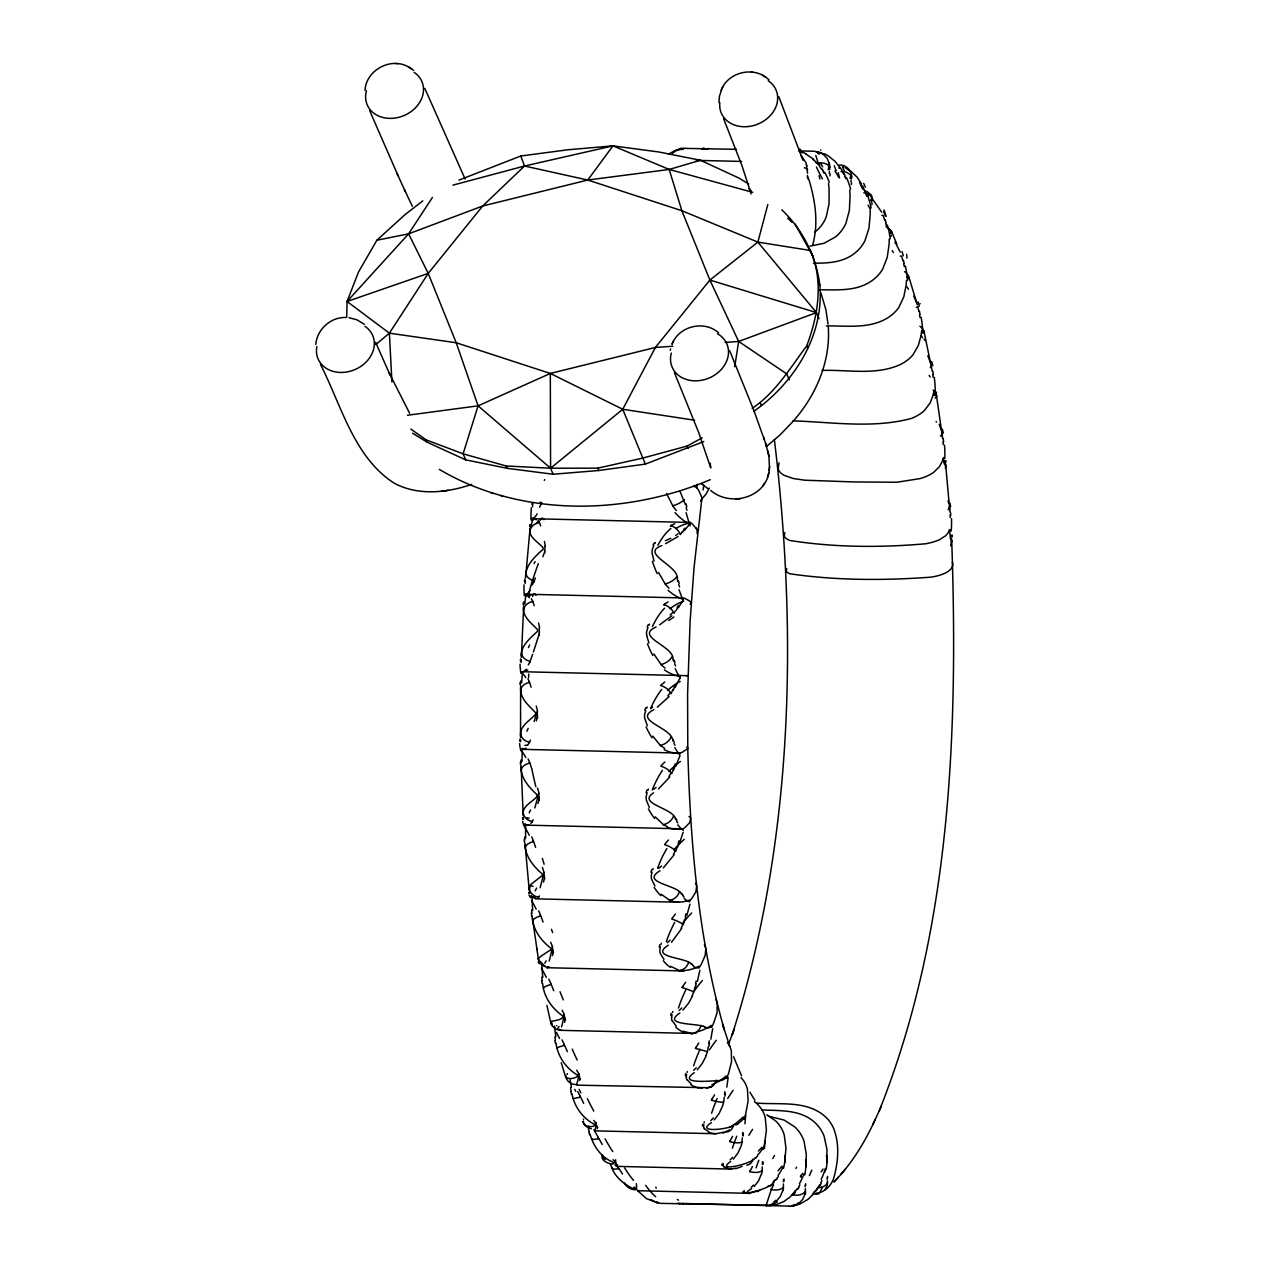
<?xml version="1.0" encoding="UTF-8"?>
<svg xmlns="http://www.w3.org/2000/svg" width="1270" height="1270" viewBox="0 0 1270 1270"><rect width="100%" height="100%" fill="white"/><g stroke="black" fill="none" stroke-linecap="round" stroke-linejoin="round"><path stroke-width="1.5" d="M520.525 737.362L520.636 685.911M710.263 463.201L710.74 467.916L698.675 432.514L674.433 372.65M769.461 467.836L768.937 456.232L765.588 443.087M783.384 1181.735L783.384 1179.639M602.472 1155.049C598.821 1162.034 617.045 1166.67 612.934 1162.193M521.16 662.432L521.224 659.733M537.242 796.226C532.32 802.449 521.319 805.91 523.192 815.737M950.674 545.925L951.674 538.845M891.461 233.505L891.381 231.061L888.174 228.711M520.652 683.641L520.716 680.942M523.669 606.076C521.748 616.537 531.384 622.967 537.528 629.65A1.794 1.619 -78.6 0 1 537.575 631.158C530.241 638.461 520.16 645.605 521.319 657.463M686.308 1076.865L686.61 1074.404M800.878 155.242L806.085 162.846L807.577 173.276M346.694 317.262L347.059 301.482L358.473 272.097L376.873 240.236L404.765 214.836L422.831 200.819M753.872 411.274C794.036 383.143 824.246 335.582 819.864 285.274C816.277 256.619 802.767 229.664 781.796 209.82M718.979 102.616L719.439 96.298L721.741 89.17M936.276 394.319L936.466 396.859L935.101 398.193M783.145 1190.546A40.545 30.797 8.3 0 0 783.431 1187.323L783.399 1183.973M520.557 735.79C519.668 725.503 529.987 720.804 535.607 714.169A1.794 1.619 80.9 0 0 535.495 712.645C528.939 705.548 519.716 698.532 520.668 687.673M762.238 1166.892L762.079 1170.781A40.545 34.385 12.6 0 1 761.556 1174.337M529.257 890.667L530.336 884.904L542.449 875.332A1.794 1.492 48.4 0 0 542.211 873.919C533.019 865.981 524.669 855.694 524.97 842.867M525.558 577.993C524.986 565.404 534.702 556.927 543.084 549.259A1.794 1.572 -60.1 0 0 543.1 547.799C538.21 541.718 527.875 537.337 530.082 527.939M807.371 177.609L807.466 175.498M565.182 1018.381L565.118 1019.254M521.43 655.701L523.621 607.631M762.333 1164.32L762.444 1161.955M525.177 583.501L525.351 580.485M583.39 1121.14C582.2 1126.426 591.614 1128.093 595.058 1125.268A1.794 0.81 20.8 0 0 594.598 1124.442C582.755 1118.33 574.484 1106.9 571.929 1093.867M945.594 463.931L945.42 468.312M523.764 604.091L523.938 601.758M827.405 1180.735L827.262 1185.259L824.897 1189.768M671.624 1017.476L672.052 1014.682M825.214 154.321L816.912 151.575L822.992 154.051L827.246 158.48L829.691 164.751L829.675 169.815M742.347 1137.793L741.997 1142.127A40.545 37.147 19.2 0 1 741.188 1145.937L737.918 1153.081L733.33 1159.129M904.557 271.653A10.827 10.7 3.4 0 1 909.304 277.971L907.32 276.431M553.275 951.055L553.164 952.055M452.945 185.118L524.51 166.021L587.772 180.038L681.863 210.709L757.872 242.11L810.577 250.492C823.674 281.559 818.261 315.277 806.72 345.884C790.289 367.792 775.367 393.033 752.158 408.337M742.569 1134.967L742.791 1132.396M525.748 576.088L529.971 529.272M532.495 506.841L532.828 503.603M710.755 490.49C731.012 507.841 768.001 497.157 769.382 468.551M829.31 173.434L829.469 171.672M522.446 748.379A106.458 15.907 -1.1 0 0 521.525 749.316L679.91 753.062A108.267 16.177 -1.1 0 0 682.355 752.173L687.784 748.586L687.594 693.896L690.118 621.173L694.055 567.468L701.961 497.808L698.5 489.903A100.473 37.052 7.9 0 0 696.738 487.823A5.175 1.905 7.9 0 0 693.404 486.267M769.207 470.424L769.62 465.995M616.966 1164.86L616.76 1165.733M597.392 1127.252L597.122 1128.697M724.217 1097.391L723.646 1102.074A10.827 2.27 14.2 0 1 711.581 1100.233M530.241 526.288L530.511 524.399M544.56 876.967L544.417 878.062M724.567 1094.391L724.9 1091.66M579.945 1078.516L579.58 1080.5M638.159 1190.482L638.159 1190.45A28.162 2.619 44.5 0 1 638.143 1190.419L638.143 1190.546M839.184 165.148C845.868 164.005 853.456 171.879 851.376 178.911M315.801 344.424C316.928 329.501 330.692 316.96 345.694 317.484M364.982 90.392C366.125 69.548 392.097 56.166 409.623 67.659M565.039 1019.889L564.578 1022.35M703.088 490.029L703.834 485.061M708.279 1046.702L707.501 1051.608L695.563 1048.433M539.29 797.925L539.083 799.084M683.339 1203.5L683.339 1203.452A28.162 3.842 39.7 0 1 683.435 1203.515L683.292 1203.627M734.727 366.681L738.648 341.455L709.882 280.067L681.863 210.709L669.179 169.45L612.981 145.859L567.42 149.828L520.779 156.004L458.883 180.149M784.717 1162.24L785.971 1148.064L784.225 1134.904A34.449 32.703 -58.6 0 0 775.462 1120.727L766.762 1114.806M850.884 181.721L851.106 180.324M708.755 1043.575L709.231 1040.781M555.99 1043.178C557.784 1056.497 565.928 1068.07 577.31 1075.039A1.794 1.032 25.2 0 1 577.739 1076.055C574.865 1078.722 567.976 1079.881 565.61 1076.706A10.827 10.684 3.4 0 0 576.262 1084.612L576.882 1085.056A32.782 1.714 31.1 0 0 576.977 1084.977M723.106 1163.383L723.011 1165.003M744.125 1190.45L744.093 1191.577A12.001 3.445 -9.8 0 0 744.537 1191.911M553.053 952.786L552.45 955.675M573.294 1098.613L580.66 1097.121L583.66 1103.312M703.77 1124.379L703.58 1126.442A12.001 6.667 -6.2 0 0 703.755 1127.252M694.928 986.965L693.944 991.965A10.827 0.873 18.9 0 0 682.181 987.536M537.575 715.883L537.321 717.09M544.258 878.856L543.528 882.094M695.563 983.79L696.15 980.98M812.784 244.57C818.769 222.869 815.181 199.977 808.672 178.848M538.909 799.957L538.004 803.465M704.104 1122.759L704.31 1121.918M539.464 632.857L539.147 634.079M684.514 919.639L683.308 924.608A10.827 2.397 21.8 0 0 671.766 919.051A33.115 32.131 79.6 0 1 672.401 917.893M701.913 498.396L701.739 499.158A34.449 12.7 7.9 0 1 700.516 501.221M670.258 350.314L670.608 348.901M687.038 1072.515L687.276 1071.547M660.432 946.674L659.876 949.738A12.001 10.35 -1 0 0 659.844 951.024A10.652 9.271 -9.3 0 0 660.336 953.532L663.956 959.453M685.276 916.511L685.975 913.765M866.981 191.484L871.537 195.247L872.172 200.215M871.569 202.263L871.839 201.263M537.099 717.994L536.289 720.852M672.56 1012.571L672.846 1011.507M804.989 1194.086L802.703 1199.309L798.846 1203.436M410.766 429.054L426.244 439.928L463.121 453.819L506.206 465.995L550.577 468.217L622.744 409.273L655.383 347.472L709.882 280.067L757.872 242.11L767.826 204.518M782.796 1190.482L780.24 1196.515L776.176 1201.404M652.05 872.077L651.351 875.332A12.001 11.144 1 0 0 651.256 876.713A10.652 9.954 -10.4 0 0 651.685 879.427L654.971 886.047M544.909 550.894L544.544 552.101M677.259 846.391L675.846 851.217A10.827 3.842 25.3 0 0 664.591 844.645A33.115 31.544 54.1 0 1 665.305 843.582L668.449 840.026M761.317 1174.29L758.476 1180.989L754.158 1186.513M661.035 944.404L661.368 943.261M768.271 474.504L768.715 472.98M538.893 635L533.4 651.97M767.509 477.107L767.969 475.567M678.164 843.391L678.974 840.772M647.113 792.718L646.271 796.084A12.001 11.684 4.1 0 0 646.112 797.512A10.652 10.398 -14.8 0 0 646.43 800.37L649.399 807.545M432.451 197.421L408.607 233.839L428.212 273.399L456.216 342.757L478.076 405.844L463.121 453.819L465.661 459.851L507.19 468.328L553.117 474.25L598.773 470.503L645.319 464.106L703.77 441.595M652.764 869.696L653.145 868.505M532.622 654.383L530.13 661.352A10.827 7.938 7 0 1 521.621 653.304M544.243 553.006L542.861 556.8M673.37 769.033L671.766 773.589A10.827 5.175 29.5 0 0 660.813 766.159A33.115 30.289 40.1 0 1 661.606 765.239L664.861 762.048M645.747 710.533L644.747 713.931A12.001 11.954 14.2 0 0 644.525 715.391A10.652 10.62 -40 0 0 644.747 718.312L647.367 725.853M647.938 790.273L648.367 789.067M535.369 577.961L534.257 580.834A10.827 6.763 8.6 0 1 526.066 573.484M674.386 766.207L675.322 763.794M729.123 1042.67L734.235 1029.097L732.187 1034.78C793.004 843.534 798.1 637.588 774.382 439.531M530.368 740.092L529.495 742.22A10.827 8.953 5.5 0 1 520.636 733.663M778.986 462.851L778.192 468.836A34.449 15.002 -6.6 0 0 784.288 475.393L793.337 478.536L804.577 480.187L853.408 481.933L896.795 482.251L920.115 478.599A34.449 15.002 -6.6 0 0 933.466 472.519L939.467 466.646L942.864 460.2A108.267 47.165 -6.6 0 0 943.673 457.438M706.231 1055.624L702.405 1063.244L697.262 1069.832M813.959 1192.022L812.482 1194.975M647.97 627.586L646.827 630.904A12.001 11.954 -11.6 0 0 646.557 632.365A10.652 10.604 34.1 0 0 646.668 635.286M646.668 708.12L647.16 706.93M879.189 1110.901C951.198 930.799 958.215 731.774 951.706 540.194M533.13 819.785L532.368 821.468A32.782 13.827 45.4 0 1 532.162 822.023M672.941 689.451L671.147 693.642A10.827 6.366 34.8 0 0 660.543 685.514A33.115 28.4 32.9 0 1 661.4 684.752L664.734 682.038M692.499 995.95L688.642 1003.078L682.895 1010.126M541.353 503.682L539.559 507.254M771.7 1188.577L773.557 1184.878M533.876 581.755L532.241 584.946M709.295 488.093L705.929 494.3L701.357 499.491M750.364 1170.591L752.411 1166.606M793.813 1194.006L794.194 1193.165M838.184 1177.242L833.866 1182.037C851.487 1164.177 864.695 1142.54 875.062 1119.822M674.068 686.895L675.084 684.72M872.776 1124.823L881.412 1106.059M529.796 662.162L528.288 664.861M649.002 625.221L649.542 624.078M653.748 545.878L652.462 549.069A12.001 11.684 -1.4 0 0 652.129 550.481A10.652 10.335 16.4 0 0 652.129 553.339L654.034 561.038M730.345 1140.508L732.568 1136.317M697.182 533.67L697.039 529.574L692.753 524.399A108.267 32.258 6.5 0 0 690.42 522.446L532.035 518.7A106.458 31.718 6.5 0 0 532.828 520.621M718.566 332.772C704.167 319.849 678.64 326.088 671.989 344.36L672.544 343.202M721.169 90.329C728.028 71.58 754.856 65.611 768.921 79.867M722.233 88.138L722.757 87.074M673.052 342.154L673.56 341.106M681.688 928.481L671.481 942.261M821.865 1180.687L820.817 1182.767M784.828 532.559L784.241 536.019A34.449 10.208 -3.7 0 0 790.146 540.528C834.676 547.545 881.031 547.735 925.957 543.735A34.449 10.208 -3.7 0 0 939.498 539.702L945.674 535.75L949.261 531.4A108.267 32.067 -3.7 0 0 950.15 529.542M712.137 1099.058L714.534 1094.772M789.337 1206.103L677.481 1203.341M794.337 1192.895L795.496 1190.688M675.164 611.188L674.005 613.331A10.827 7.382 41.6 0 0 663.765 604.726M539.369 895.921L538.67 897.112A32.782 10.398 40.7 0 1 538.385 897.414M786.654 568.531L786.352 571.452A34.052 7.604 -2.4 0 0 790.019 573.802C836.374 580.596 884.365 580.596 931.132 577.136A34.052 7.604 -2.4 0 0 940.086 575.104C945.213 573.453 953.659 569.865 952.738 563.213A25.86 5.779 -2.4 0 0 952.278 562.499M654.86 543.639L655.463 542.576M696.166 1047.258L698.754 1042.987M674.084 854.869L663.289 867.918M677.196 607.393L678.291 605.52M819.579 1184.958L813.721 1193.768L808.085 1199.309L800.084 1203.976L791.718 1206.278L796.496 1204.897M682.831 986.393L685.609 982.25M685.594 148.399L736.505 149.336M799.925 1184.846L798.798 1186.593M532.082 821.96L530.797 823.516M762.778 485.886L764.381 483.425M375.729 344.583L389.382 333.184L428.212 273.399L482.695 205.994L524.51 166.021L612.981 145.859L659.003 152.003L700.437 160.258L738.949 178.07L748.697 184.039M891.873 233.061L891.905 233.013A10.827 10.319 0.5 0 0 886.079 226.711M669.846 776.922L658.527 788.908M682.387 531.495L680.291 534.622A10.827 8.191 50.4 0 0 670.433 525.748M672.481 917.94L675.418 914.035M376.873 240.236L408.607 233.839L482.695 205.994L587.772 180.038L612.981 145.859M683.689 529.638L684.863 528.13M795.639 1190.688L790.019 1197.054L783.59 1201.69L776.113 1204.706L768.81 1205.643L773.732 1203.246M527.812 745.045L529.193 742.886A32.782 16.812 51.3 0 0 529.638 742.378M797.496 1188.418L795.972 1190.307M669.1 696.563L657.32 707.199M548.91 966.645L548.259 967.311A10.827 10.716 -1.2 0 1 538.289 958.485L542.719 954.929M778.351 1176.56L777.161 1177.941M793.559 420.751C816.134 395.176 830.707 361.188 828.262 326.676M841.153 1173.909L845.375 1169.194M694.611 420.211L622.744 409.273L550.323 373.443L456.216 342.757L389.382 333.184L347.059 301.482L408.607 233.839M538.321 897.541L537.194 898.35M792.432 422.053L779.669 435.245L766.207 446.754M714.2 1119.902L719.074 1113.52L722.567 1106.011A40.545 39.037 31.6 0 0 723.535 1102.043M774.033 1180.862C776.208 1187.387 733.742 1198.626 751.618 1188.688M671.862 615.791L659.67 624.792M775.795 1179.338L774.541 1180.449M679.879 1013.015C660.971 1025.493 698.04 1023.191 703.231 1026.525M694.357 1072.642C676.18 1084.929 713.327 1080.659 718.296 1080.579A47.593 21.018 86.6 0 0 719.725 1080.595L720.995 1080.516A59.468 25.956 83 0 0 726.599 1077.452M668.337 945.166C648.637 957.628 686.546 957.31 690.896 963.914M711.438 1122.569C693.912 1133.697 731.012 1128.951 733.885 1125.077M757.666 1156.017L756.444 1157.002M660.019 870.744C639.635 882.999 678.418 884.825 681.577 894.302M730.679 1161.574C713.962 1172.845 753.158 1163.542 755.031 1157.938M814.626 232.204L816.054 231.076A34.449 33.115 -88.4 0 0 826.135 217.17L829.04 203.962L829.104 189.563A108.267 104.092 -88.4 0 0 828.484 183.42M653.574 792.797C636.333 804.053 674.576 808.006 675.497 819.388M678.053 536.559L665.559 543.703M664.623 604.06L668.083 601.932M653.812 709.676C632.206 720.773 673.036 727.583 672.83 741.013M668.433 154.13L675.529 150.368L683.181 148.336M656.066 626.999C633.984 636.746 674.465 646.065 672.957 659.32M677.132 150.447L683.181 148.32M407.464 415.258L478.076 405.844L550.577 468.217L597.789 468.154L642.779 458.073L687.07 446.087L702.183 437.817M759.587 1190.387L757.031 1191.704M661.861 545.592C639.016 553.736 680.355 565.848 677.291 579.707M671.306 525.256L674.83 523.732M729.313 1129.919L728.44 1130.363M742.14 1166.368L735.774 1168.749M738.394 1123.744L737.14 1124.299M794.845 1204.516L791.877 1205.754M543.433 954.58L551.085 949.531A1.794 1.365 38.2 0 0 550.783 948.214C540.766 940.308 532.574 929.338 532.209 916.115M548.021 967.454L546.957 967.708M727.265 1130.903L725.789 1131.554M478.076 405.844L550.323 373.443L655.383 347.472L672.814 346.218M681.022 149.654L683.276 148.796M710.295 479.695C624.776 515.747 520.621 517.398 439.309 469.408M561.515 1030.208L561.054 1030.335A10.827 10.827 0 0 1 550.561 1021.842L546.941 1005.427M705.739 149.209L701.992 149.241M725.091 342.424L738.648 341.455L816.499 312.595L819.039 318.627M347.059 301.482L428.212 273.399M711.644 1086.533L708.073 1087.517M819.134 1193.641L815.642 1194.229M471.694 484.378C446.913 492.871 418.02 496.014 394.129 483.156C353.568 456.978 341.36 405.082 320.453 364.379M791.496 1205.865L789.495 1206.421M587.772 180.038L669.179 169.45L700.437 160.258M683.784 148.638L685.356 148.225M771.985 1205.436L660.479 1203.373L656.209 1201.801M703.882 148.987L706.152 148.717M900.208 256.127L901.621 256.064L902.954 260.842M696.278 1033.097L692.706 1033.415M441.23 491.3L448.437 490.331M552.101 1021.445L551.275 1021.556M922.925 333.153L924.322 332.899L923.988 331.867M810.069 246.142L824.087 243.253L835.215 237.109A34.449 32.703 -58.6 0 0 845.899 223.409L849.376 210.376L850.059 196.167A108.267 102.791 -58.6 0 0 849.709 190.103M740.362 498.792L736.044 499.062M595.836 1130.887L716.042 1133.745L724.916 1131.935A10.827 8.715 60.4 0 0 733.361 1125.188M813.356 263.16C827.167 263.271 842.137 262.668 853.646 254.032A34.449 31.48 -38.8 0 0 864.902 240.855L868.934 228.33L870.204 214.678A108.267 98.965 -38.8 0 0 870.109 208.836L868.061 205.2M560.895 1030.335L691.817 1033.431A10.827 9.239 -89.5 0 0 700.961 1025.398M749.665 1193.371L745.426 1192.705M577.421 1085.167L707.184 1087.707A10.827 9.096 74.4 0 0 715.978 1080.23M818.912 289.782C836.39 289.75 855.583 291.624 870.887 281.416A34.449 29.48 -27 0 0 882.682 269.113L887.238 257.381L889.048 244.602A108.267 92.694 -27 0 0 889.19 239.141M826.484 325.914C846.534 325.691 868.283 328.978 886.508 318.579A34.449 26.765 -19.4 0 0 898.811 307.451L903.811 296.831L906.129 285.242A108.267 84.153 -19.4 0 0 906.478 280.289M686.197 675.656L687.927 675.688L521.954 671.719M798.735 150.892L814.403 151.257L817.467 152.305M696.23 160.353L741.632 161.433M535.146 897.287L531.193 897.191A106.458 46.371 -6.6 0 1 531.416 896.287M535.432 898.842L678.91 902.24M546.735 967.708L683.927 970.947M756.682 1103.074C780.097 1104.948 807.974 1099.82 826.468 1117.759A34.052 31.845 50.4 0 1 833.168 1127.315C839.914 1143.397 838.359 1161.828 833.66 1178.29A25.86 24.178 50.4 0 1 814.61 1193.911M616.029 1166.352L731.631 1169.099M638 1190.72L750.03 1193.371M822.039 370.427C847.915 369.522 875.649 375.666 900.144 364.633A34.449 23.384 -14 0 0 912.86 354.949L918.274 345.694L921.036 335.582A108.267 73.533 -14 0 0 921.56 331.264M761.54 1109.885C779.351 1110.885 799.608 1109.281 814.054 1121.791A34.449 32.703 61.6 0 1 824.055 1135.983L826.913 1149.175L826.913 1163.399A108.267 102.822 61.6 0 1 826.262 1169.448M683.625 970.947L680.069 970.582M691.817 1033.431L683.038 1031.256M680.149 1203.674L679.101 1203.579M397.224 63.659L398.177 63.722M751.459 72.041L752.396 72.104M394.922 63.5L395.732 63.563M702.183 1088.12L698.325 1087.533M705.818 148.939L705.898 148.955A28.162 9.192 -35 0 1 706.31 149.05M768.556 1116.219L784.066 1120.045L794.623 1126.776A34.449 33.115 -88.4 0 1 804.021 1141.127L806.307 1154.462L805.672 1168.844A108.267 104.092 -88.4 0 1 804.767 1174.956M792.686 420.846C832.04 422.084 872.982 428.784 911.431 418.417A34.449 19.431 -9.9 0 0 924.512 410.416L930.259 402.765L933.386 394.383A108.267 61.103 -9.9 0 0 934.069 390.795M864.346 190.786L865.727 191.071M348.948 317.69L357.06 319.849L364.363 324.326M560.578 1030.272L559.61 1029.922M705.898 1027.414L704.644 1027.081M673.989 901.605L670.465 900.573M799.544 151.781L802.465 152.67M669.179 169.45L752.729 192.326M490.839 492.649L492.792 493.22M500.697 495.506L502.555 496.046M709.882 280.067L816.499 312.595L757.872 242.11M842.534 166.56L843.391 166.91M667.575 826.786L664.131 825.087M412.575 433.197L427.244 442.262L465.661 459.851M845.09 167.688L847.328 168.878M611.918 1161.685C600.599 1156.7 593.328 1145.842 590.074 1134.253M806.164 154.273L812.34 158.337L817.848 164.052M708.755 1131.84L704.564 1128.776M693.468 965.724L692.404 965.057M664.591 748.316L661.225 746.014M410.416 68.135L413.575 70.374M408.416 66.913L411.686 68.913M866.632 194.945L868.267 195.993M762.635 75.343L763.826 76.089M764.635 76.581L765.889 77.359M636.826 1188.958L634.047 1187.037M738.648 341.455L786.702 373.856L789.226 379.889M708.327 488.871L701.215 483.616M670.576 966.295L679.18 970.407A10.827 9.128 -73.2 0 0 688.705 962.041M751.094 190.611L748.792 188.579M724.091 1166.717L728.408 1168.638A44.847 26.559 -78.1 0 0 735.79 1168.13M850.852 171.196L856.932 176.975L861.52 183.848M665.067 668.147L661.829 665.289A33.211 28.607 -33.8 0 1 661.019 664.48M691.182 1083.881L687.165 1079.754M754.412 1101.614L757.031 1103.821A34.449 31.48 -38.8 0 1 765.239 1117.457L766.413 1130.11L764.572 1143.746A108.267 98.965 -38.8 0 1 763.143 1149.54M909.161 277.86L917.305 304.8M650.431 1199.451L657.923 1203.071L646.478 1198.594L637.191 1190.339M661.146 746.093A33.211 26.241 -29.4 0 1 660.336 745.395L652.78 736.155M873.03 199.803L881.761 212.233M684.038 896.985L682.863 895.794M669.02 588.232L665.924 584.899A33.211 30.385 -42.1 0 1 665.194 583.93L658.495 572.437M661.241 894.255L669.592 900.208A10.827 8.779 -58.9 0 0 679.482 891.715M787.702 218.154L791.893 222.266M615.744 1162.352L613.061 1159.7M538.051 520.525L539.258 522.145M676.132 1025.938L672.338 1020.842M676.338 510.556L673.402 506.825A33.211 31.528 -57.2 0 1 672.751 505.73L666.544 493.49M655.256 816.896L663.273 824.563A10.827 8.176 -47.5 0 0 673.56 816.15M593.788 1120.442L596.328 1123.759M894.778 242.252L895.429 243.126M677.815 822.881L676.719 821.309M695.833 527.685L696.706 528.955M821.865 169.608L819.817 166.83A10.827 6.223 -31.4 0 0 815.927 162.766M531.304 598.741L532.574 600.948M616.76 1165.098L618.331 1167.495M896.048 243.999L900.271 252.127M754.936 1100.391L749.935 1092.248M622.522 1174.02L618.998 1168.559A10.827 3.667 -22.1 0 1 611.664 1167.225L610.187 1163.891M840.041 167.656L835.152 161.449L828.834 156.305A37.227 35.385 -71.1 0 0 825.23 154.273M680.069 491.506L685.451 504.619M576.707 1070.245L579.072 1074.134M823.103 171.498L824.135 173.291M842.153 171.371L841.867 170.863A10.827 5.016 -26.2 0 0 838.74 167.926M537.067 794.75C528.764 787.051 520.176 777.7 521.081 765.492M593.82 1129.776L598.313 1137.396M842.296 171.609L843.772 174.26M527.955 678.847L529.32 681.609M813.118 256.524L795.099 224.06M602.202 1144.429L598.932 1138.539A10.827 2.207 -18.7 0 1 591.582 1138.571M653.875 653.986L661.051 664.448A10.827 6.35 -32 0 0 672.02 656.86M409.623 413.226L389.049 372.761M577.771 1091.629L580.088 1095.947M674.957 745.236L673.941 743.315M913.781 296.069L916.591 302.514M624.459 1183.084C626.507 1187.069 630.92 1189.895 635.429 1189.672C626.539 1185.942 615.156 1178.1 611.664 1167.225M562.213 1010.333L564.388 1014.73M561.991 1039.844L564.118 1044.146M528.082 758.873L529.558 762.127M927.783 355.791L930.338 362.188M548.846 979.091L550.783 983.282M531.67 836.851L533.305 840.502M538.655 910.86L540.433 914.844M465.09 178.959L424.799 88.392M412.337 206.311L404.431 189.579M844.899 176.53L845.852 178.657M819.182 165.608L818.451 163.909M369.586 110.411L398.034 175.641M397.034 173.466L405.416 191.707M390.08 375.015L375.618 342.265M939.26 424.339L941.134 429.657M741.537 1075.738L733.568 1056.783M550.672 942.197L552.64 946.96M567.372 1051.655L564.642 1045.337A10.827 0.889 -13.4 0 0 557.101 1048.052M550.926 1022.906C551.101 1019.778 560.721 1021.35 562.943 1016.984A1.794 1.206 30.8 0 0 562.578 1015.809C551.815 1008.237 543.719 996.823 542.639 983.44M675.545 665.956L674.624 663.734M818.896 282.988L819.864 285.274M806.72 345.884L807.688 348.155M760.428 403.161L761.413 405.479M687.07 446.087L688.054 448.437M645.319 464.106L622.744 409.273M597.789 468.154L598.773 470.503M553.117 474.25L550.577 468.217L550.323 373.443M506.206 465.995L507.19 468.328M426.244 439.928L427.244 442.262M864.933 191.357L863.203 187.42A10.827 3.667 -22.1 0 0 861.282 185.626M729.694 350.758L754.11 411.099L766.397 445.611M891.651 231.584L896.842 244.173M778.875 96.869L802.942 160.274M723.582 118.681L741.87 165.402L751.189 193.961M539.083 962.025L538.829 961.295M553.72 990.743L551.259 984.44A10.827 2.461 -11.2 0 0 543.528 988.409M648.922 643.017L646.636 635.302M542.385 867.505L544.131 872.538M520.779 156.004L524.51 166.021M865.934 193.945L866.791 196.326M673.624 661.13L673.179 659.924M543.052 922.083L540.845 915.956A10.827 3.985 -9.3 0 0 532.892 921.052M820.833 292.735L825.849 309.451L828.04 324.104M729.758 1046.416L722.535 1024.017L724.281 1029.716C698.262 938.355 690.181 842.931 687.769 748.3L687.657 747.998A34.449 5.144 -1.1 0 0 686.61 747.125M679.545 587.01L678.736 584.533M884.825 220.456L883.269 216.059A10.827 2.207 -18.7 0 0 881.872 215.233M948.039 500.745L948.753 503.269M537.528 788.098L539.067 793.274M763.714 437.277L764.508 439.753M535.622 847.36L533.67 841.55A10.827 5.445 -7.5 0 0 525.447 847.662M540.702 525.907L539.512 522.653A10.827 9.779 -1.1 0 0 529.892 531.066M561.245 1062.704L565.563 1076.849M531.622 768.413L529.908 763.064A10.827 6.779 -5.9 0 0 521.351 770.033M589.28 1131.776L588.375 1128.57M885.714 223.298L886.444 225.901M677.862 581.676L677.481 580.374M534.194 605.695L532.86 601.615A10.827 8.969 -2.7 0 0 523.605 609.759M531.13 687.197L529.622 682.419A10.827 7.953 -4.3 0 0 520.732 690.086M536.242 705.929L537.559 711.121M815.8 155.464L818.134 163.036A10.827 7.842 -4.5 0 1 829.961 167.116M686.88 510.334L686.197 507.667M538.559 623.014L539.655 628.11M571.262 1091.216L570.5 1087.834M903.716 263.874L904.335 266.621M544.417 541.417L545.29 546.275M918.893 311.531L917.765 306.594A10.827 0.889 -13.4 0 1 916.321 307.435M767.89 451.088L768.937 456.232M538.559 960.168L538.289 958.485M529.669 893.397L529.431 891.969M932.243 371.284L924.306 332.803A10.827 10.827 0 0 0 919.861 326.199M945.213 461.312L945.404 462.47M555.434 1040.432L554.831 1036.955M919.512 314.69L920.004 317.516M538.417 959.39L532.479 918.21M936.419 395.097L942.657 438.594M542.211 980.646L541.75 977.17M932.72 374.475L933.101 377.301M942.388 436.483L941.975 433.578A10.827 3.985 -9.3 0 1 940.34 436.023M936.562 396.018L936.577 396.161A10.827 10.716 -1.1 0 0 933.132 390.033M827.199 1179.306L827.04 1177.893M523.446 819.309L523.288 817.404M951.421 535.416L951.563 536.956M531.908 913.352L531.59 909.939M943.007 441.754L943.261 444.532M949.896 511.842L949.42 506.968A10.827 5.445 -7.5 0 1 948.134 509.683M945.69 465.01L949.722 509.778M529.161 889.603L525.145 844.899M827.659 1182.624L827.675 1182.783A10.827 8.858 5.6 0 1 817.531 1187.672M805.291 1188.625L805.45 1191.355A40.545 26.511 5 0 1 805.402 1194.133M705.818 949.071L705.088 955.675L701.405 964.025A108.267 61.103 -9.9 0 1 699.183 967.581M524.78 840.2L524.605 836.962M950.119 514.874L950.262 517.525M389.382 333.184L391.922 381.968M805.18 1186.767L805.101 1184.989M523.161 814.403L521.176 767.413M520.589 741.696L520.525 739.346M520.986 763L520.954 759.984M683.45 599.44A54.451 40.846 78.4 0 1 668.036 590.217M683.498 601.091A59.468 13.891 78.6 0 1 679.037 589.661M678.339 607.901A59.484 16.161 -73.5 0 1 683.419 600.027M669.989 608.743A54.451 36.116 -68 0 1 683.514 601.281M676.466 577.04A10.827 5.159 -26.7 0 1 665.178 583.93M678.101 533.797A40.545 21.765 0.4 0 1 675.672 535.448M682.498 532.289A47.53 17.558 -78.7 0 1 683.768 530.4M684.8 530.146A59.484 18.399 -73.6 0 1 690.229 523.923M675.894 528.526A54.451 37.989 -73.2 0 1 690.388 522.986M690.118 524.415A54.451 39.275 71.8 0 1 675.037 512.683M690.118 525.875A59.468 12.001 79.2 0 1 686.133 512.715M679.212 583.438A47.593 13.541 79.8 0 1 678.386 580.692M665.385 540.734A37.227 6.953 -30.3 0 1 670.782 538.274M532.114 518.144A55.372 16.716 -81.2 0 1 536.146 519.779M531.304 526.701A59.023 12.208 79 0 1 532.479 520.287M531.019 519.97A59.023 21.78 -74.7 0 1 531.336 507.778M537.194 513.874A55.372 16.542 -77.8 0 1 531.892 520.367M536.146 523.653A53.61 15.938 -79.4 0 1 537.972 521.716M539.163 522.224A32.766 13.668 -44.5 0 1 539.385 522.748M524.526 581.692A47.117 11.954 -77.3 0 1 524.716 579.104M524.304 595.709A59.023 19.701 -74 0 1 524.018 584.851M530.114 590.534A55.372 17.685 -83.1 0 1 525.177 595.281M525.208 594.455A55.372 17.367 -86.5 0 1 529.257 597.789M524.875 603.901A59.023 14.113 78.5 0 1 525.843 595.979M526.478 595.535A106.458 16.113 3.9 0 1 525.224 594.201L683.609 597.948A108.267 16.383 3.9 0 1 686.022 598.98L690.166 601.345L691.118 603.456A34.449 5.207 3.9 0 1 690.023 604.282M529.685 526.383A47.101 7.953 82.1 0 1 529.892 524.812M657.225 573.691A44.847 20.066 70.1 0 1 652.383 561.276M653.05 545.29A41.275 29.178 -79.9 0 1 654.225 543.02M657.908 545.29A44.831 25.495 -74.2 0 1 670.878 528.51M670.56 525.875A33.115 22.939 27.4 0 1 671.449 525.399M540.099 520.494A44.863 6.842 86.4 0 1 543.957 519.668M544.909 546.402A11.081 8.684 -69.4 0 1 544.528 550.815M544.909 552.18A28.162 14.811 -69.7 0 1 544.592 553.101M528.59 595.408A44.767 2.619 -69.3 0 1 538.289 563.689M534.464 581.041A32.782 21.161 66.8 0 1 534.067 581.962M535.083 561.546A53.61 5.016 -65.8 0 1 534.098 563.578M680.021 676.402A54.451 41.704 85.9 0 1 664.385 669.861M680.085 678.116A59.468 15.827 78.3 0 1 675.227 668.56M675.275 687.324A59.484 13.906 -73.8 0 1 679.942 678.085M667.623 690.42A54.451 33.671 -63.8 0 1 680.164 681.482M672.417 612.711A40.545 26.654 -2.4 0 1 670.115 614.934M676.148 610.473A47.53 16.351 -78 0 1 677.339 608.251M674.973 662.543A47.593 14.907 80 0 1 674.021 660.003M673.894 616.982A37.227 2.254 -32.2 0 1 668.766 620.57M529.495 596.233A53.61 16.812 -84.7 0 1 531.4 594.82M532.447 601.075A32.766 16.573 -50.4 0 1 532.686 601.774M520.446 661.305A47.117 10.604 -77.7 0 1 520.51 658.987M520.906 673.306A59.023 17.542 -73.7 0 1 520.081 664.146M526.367 669.274A55.372 18.066 -88.5 0 1 521.684 672.179M521.637 672.719A55.372 17.304 88.1 0 1 525.78 677.656M521.764 682.768A59.023 16.05 78.2 0 1 522.462 673.497M523.176 604.663A47.101 9.144 81.2 0 1 523.319 602.678M652.859 655.526A44.847 22.146 72 0 1 647.494 643.747M647.16 627.11A41.275 28.273 -74.1 0 1 648.224 624.681M652.494 626.428A44.831 23.924 -71.1 0 1 664.543 608.187M663.845 604.79A33.115 25.94 29.2 0 1 664.718 604.155M532.59 596.614A44.863 6.048 82.7 0 1 536.051 595.297M539.242 628.221A11.081 8.906 -83 0 1 539.099 632.762M539.48 634.222A28.162 15.732 -77.6 0 1 539.21 635.143M530.304 661.527A32.782 19.272 58.4 0 1 529.955 662.321M529.669 644.938A53.61 7.922 -69.3 0 1 528.431 647.589M679.894 753.428A54.451 41.846 -86.2 0 1 664.146 749.633M679.99 755.126A59.468 17.78 78.3 0 1 674.799 747.554M675.703 766.397A59.484 11.7 -74.4 0 1 679.879 756.126M668.925 771.509A54.451 30.718 -60.6 0 1 680.403 761.508M671.052 737.219A10.827 7.366 -38.8 0 1 660.4 745.331M669.957 693.182A40.545 30.94 -5.7 0 1 667.782 695.912M673.211 690.293A47.53 15.065 -77.5 0 1 674.291 687.784M674.179 742.156A47.593 16.224 80.4 0 1 673.116 739.886M652.605 707.152A37.227 2.365 -34.7 0 1 650.954 708.295M525.748 670.846A53.61 16.986 90 0 1 527.764 670.036M529.145 681.768A32.766 18.939 -57.5 0 1 529.431 682.593M519.827 741.188A47.117 9.319 -78.3 0 1 519.779 739.219M520.922 750.808A59.023 15.335 -73.7 0 1 519.62 743.633M526.002 748.141A55.372 17.716 86 0 1 521.51 749.157M521.51 751.062A55.372 16.494 82.9 0 1 525.796 757.46M522.049 761.428A59.023 17.986 78.3 0 1 522.414 750.951M520.097 684.752A47.101 10.398 80.5 0 1 520.128 682.45M652.018 737.775A44.847 23.955 74.4 0 1 646.144 726.948M644.811 710.232A41.275 26.908 -69.1 0 1 645.779 707.723M650.605 708.644A44.831 22.066 -68.7 0 1 661.718 689.451M528.653 677.672A44.863 4.826 79.2 0 1 528.733 673.989M537.131 711.216A11.081 8.874 82.9 0 1 537.226 715.772M537.639 717.28A28.162 16.161 -86 0 1 537.4 718.201M536.781 712.549A44.767 1.365 -74 0 1 534.114 721.535M528.209 728.345A53.61 10.303 -73.2 0 1 526.859 731.218M683.085 828.627A54.451 41.259 -78.5 0 1 667.353 827.596M683.212 830.294A59.468 19.685 78.6 0 1 677.767 824.801M679.609 843.121A59.484 9.604 -75.4 0 1 683.228 832.168M673.862 849.932A54.451 27.305 -58.3 0 1 684.26 839.359M663.988 825.23A33.211 23.352 -27 0 1 663.146 824.674M670.878 773.255A40.545 34.48 -10.1 0 1 668.861 776.43M673.735 769.779A47.53 13.716 -77.2 0 1 674.703 767.048M676.862 820.277A47.593 17.462 81.2 0 1 675.688 818.324M656.034 787.463A37.227 6.795 -37.8 0 1 653.59 789.368M524.939 745.442A53.61 16.446 84.6 0 1 527.082 745.236M529.368 762.317A32.766 20.733 -65.8 0 1 529.685 763.254M532.368 821.468A10.827 9.763 3.8 0 1 523.145 812.594M522.716 819.34A47.117 8.128 -79.2 0 1 522.573 817.785M524.319 826.262A59.023 13.129 -74.1 0 1 522.653 821.309M529.019 825.167A55.372 16.605 80.7 0 1 524.637 824.278M524.812 827.596A55.372 14.954 77.9 0 1 529.288 835.279M525.732 837.962A59.023 19.875 78.7 0 1 525.685 826.468M525.256 823.865A106.458 31.528 -3.7 0 0 524.716 825.103L683.101 828.85A108.267 32.067 -3.7 0 0 685.514 827.008L689.673 822.674L690.626 818.61A34.449 10.208 -3.7 0 0 688.975 816.388M520.494 764.651A47.101 11.732 80.1 0 1 520.43 762.079M537.067 794.75A1.794 1.572 62.4 0 1 537.258 796.226M654.701 818.467A44.847 25.463 77.5 0 1 648.399 808.831M646.081 792.623A41.275 25.13 -65.1 0 1 646.922 790.083M652.32 789.924A44.831 19.923 -66.9 0 1 662.48 770.271M535.845 786.702A44.863 3.223 75.9 0 1 531.828 768.953M538.607 793.353A11.081 8.604 69.6 0 1 538.956 797.798M539.385 799.322A28.162 16.065 85.5 0 1 539.194 800.195M538.226 795.242A44.767 2.905 -76.9 0 1 534.813 807.974M530.558 810.006A53.61 12.144 -77.5 0 1 529.177 812.879M689.515 900.16A54.451 39.973 -71.5 0 1 673.925 901.843M689.673 901.779A59.468 21.495 79.3 0 1 684.07 898.414M686.895 915.448A59.484 7.652 -76.6 0 1 689.943 904.224M682.371 923.719A54.451 23.558 -56.9 0 1 691.626 913.003M689.578 900.938A108.267 47.165 -6.6 0 0 691.912 898.223L695.881 891.794L696.658 885.793A34.449 15.002 -6.6 0 0 695.515 883.301M670.242 900.763A33.211 20.002 -26 0 1 669.385 900.398M675.18 850.979A40.545 37.227 -16.8 0 1 673.354 854.519M677.72 846.963A47.53 12.367 -77.3 0 1 678.561 844.074M682.942 894.969A47.593 18.59 82.2 0 1 681.688 893.397M661.559 865.965A37.227 10.906 -41.7 0 1 658.908 868.267M526.859 817.88A53.61 15.192 79.5 0 1 529.098 818.182M533.082 840.708A32.766 21.907 -75.4 0 1 533.432 841.756M538.67 897.112A10.827 10.366 2 0 1 529.082 888.159M529.034 893.715A47.117 7.033 -80.3 0 1 528.796 892.635M531.05 897.699A59.023 11.001 -74.9 0 1 529.098 895.144M535.337 898.398A55.372 14.78 75.8 0 1 530.971 895.636M531.495 900.509A55.372 12.748 73.3 0 1 536.178 909.177M532.717 910.511A59.023 21.669 79.4 0 1 532.225 898.239M524.383 842.343A47.101 13.081 79.9 0 1 524.192 839.597M660.86 895.62A44.847 26.622 81 0 1 654.193 887.412M650.923 872.252A41.275 22.971 -61.9 0 1 651.653 869.759M657.622 868.204A44.831 17.589 -65.7 0 1 666.813 848.614M544.116 864.235A44.863 1.254 73 0 1 542.338 858.409M543.639 872.585A11.081 8.096 58.3 0 1 544.227 876.84M544.703 878.316A28.162 15.446 77.3 0 1 544.544 879.126M543.433 874.379A44.767 4.096 -80.1 0 1 540.115 887.762M536.591 888.079A53.61 13.351 -82.1 0 1 535.226 890.794M699.024 966.264A54.451 37.989 -65.7 0 1 683.704 970.55M699.23 967.851A59.468 23.177 80.2 0 1 693.531 966.645M697.389 981.44A59.484 5.905 -78.1 0 1 699.849 970.359M694.325 990.933A54.451 19.526 -56.2 0 1 702.373 980.567M679.752 970.867A33.211 16.272 -25.9 0 1 678.878 970.677M682.815 924.449A40.545 39.084 -29.5 0 1 681.18 928.243M685.054 919.909A47.53 11.001 -77.6 0 1 685.768 916.94M692.277 964.359A47.593 19.558 83.4 0 1 690.943 963.247M670.115 940.118A37.227 14.621 -46.4 0 1 667.433 942.642M530.971 886.095A53.61 13.271 74.7 0 1 533.098 886.365M540.194 915.051A32.766 22.415 -85.7 0 1 540.591 916.162M538.591 962.438A47.117 6.096 -81.6 0 1 538.305 961.866M540.925 963.279A59.023 8.969 -75.9 0 1 538.829 963.2M544.751 965.93A55.372 12.287 71.2 0 1 540.322 961.406M541.449 968.121A55.372 9.922 69.1 0 1 546.322 977.424M542.846 977.297A59.023 23.304 80.4 0 1 541.877 964.517M531.638 915.908A47.101 14.414 80.1 0 1 531.32 913.051M670.354 967.375A44.847 27.416 85 0 1 663.369 960.739M659.225 947.15A41.275 20.495 -59.7 0 1 659.813 944.785M666.385 941.53A44.831 15.097 -65.1 0 1 674.64 922.465M552.64 932.593A44.863 1.032 70.5 0 1 551.482 929.307M552.101 946.991A11.081 7.366 49.1 0 1 552.926 950.912M553.45 952.341A28.162 14.335 69.6 0 1 553.323 953.072M552.101 948.341A44.767 4.905 -83.4 0 1 549.164 961.072M548.084 967.184A32.782 6.588 36.8 0 1 547.783 967.264M546.132 960.787A53.61 13.922 -86.8 0 1 544.814 963.216M711.375 1025.366A54.451 35.385 -61 0 1 696.436 1032.034M711.629 1026.89A59.468 24.67 81.5 0 1 705.929 1027.811M710.819 1039.241A59.484 4.397 -79.9 0 1 712.692 1028.684M709.501 1049.766A54.451 15.351 -56.2 0 1 716.28 1040.225M711.676 1027.112A108.267 73.533 -14 0 0 713.74 1022.826L717.074 1012.746L717.264 1003.363A34.449 23.384 -14 0 0 715.867 999.474M692.245 1033.828A33.211 12.255 -26.5 0 1 691.356 1033.812M693.611 991.854A40.545 40.005 -61 0 1 692.166 995.807M695.563 986.838A47.53 9.7 -78.2 0 1 696.15 983.853M704.644 1026.763A47.593 20.383 84.9 0 1 703.247 1026.096M681.752 1007.935A37.227 17.828 -52.2 0 1 679.101 1010.571M536.623 949.579A53.61 10.731 70.4 0 1 537.464 948.547M550.529 983.488A32.766 22.273 83.7 0 1 550.989 984.647M551.132 1023.763A47.117 5.302 -83 0 1 550.831 1023.699M551.942 1023.334A59.023 7.128 -77.2 0 1 551.577 1023.572M542.1 983.504A47.101 15.716 80.4 0 1 541.655 980.615M682.927 1031.97A44.847 27.797 89.3 0 1 675.735 1027.049M672.211 1020.889A10.652 8.398 -9.4 0 1 671.624 1018.635A12.001 9.319 -2.8 0 1 671.592 1017.476M670.782 1015.492A41.275 17.748 -58.2 0 1 671.243 1013.301M678.45 1008.015A44.831 12.509 -65 0 1 685.784 989.917M682.069 987.488A33.115 32.036 -68.5 0 1 682.72 986.314M563.293 999.887A44.863 3.556 68.4 0 1 560.022 991.711M563.769 1014.698A11.081 6.429 41.8 0 1 564.817 1018.222M565.404 1019.556A28.162 12.748 62.8 0 1 565.309 1020.175M564.023 1015.428A44.767 5.318 -86.9 0 1 561.515 1026.827M559.784 1029.541A32.782 2.524 33.6 0 1 559.387 1029.383M558.99 1026.43A53.61 13.859 88.4 0 1 557.736 1028.509M556.863 1025.842A55.372 9.192 67.1 0 1 556.577 1025.509M704.358 944.658A34.449 19.431 -9.9 0 1 705.644 947.896M726.234 1075.992A54.451 32.226 -57.5 0 1 711.819 1084.802M726.821 1087.152A59.484 3.191 -81.8 0 1 728.154 1077.468M727.726 1098.455A54.451 11.097 -56.8 0 1 733.107 1090.327M726.773 1078.087A108.267 84.153 -19.4 0 0 728.647 1073.166L731.536 1061.609L731.329 1050.861A34.449 26.765 -19.4 0 0 727.329 1042.543M707.295 1088.152A33.211 8.064 -27.6 0 1 706.406 1088.326M707.295 1051.544A40.545 39.989 62.1 0 1 706.072 1055.56M708.977 1046.099A47.53 8.477 -79 0 1 709.438 1043.162M696.262 1067.721A37.227 20.463 -59 0 1 693.658 1070.372M556.419 1032.431A55.372 6.54 65.4 0 1 559.53 1038.463M552.148 1025.779A53.61 7.62 66.5 0 1 550.64 1020.858M563.832 1044.353A32.766 21.463 73.6 0 1 564.34 1045.527M566.325 1076.23A47.117 4.715 -84.6 0 1 566.007 1076.627M567.5 1073.626A59.023 5.477 -78.8 0 1 567.023 1074.579M555.863 1036.701A59.023 24.765 81.7 0 1 554.545 1026.081M555.514 1043.48A47.101 16.954 81.1 0 1 554.942 1040.638M698.294 1087.818A44.847 27.781 -86.3 0 1 690.943 1084.707M687.006 1079.802A10.652 7.334 -10 0 1 686.356 1077.865A12.001 8.08 -4.5 0 1 686.292 1076.865M685.292 1075.563A41.275 14.811 -57.5 0 1 685.641 1073.642M693.595 1065.832A44.831 9.89 -65.4 0 1 700.024 1049.179M695.404 1048.369A33.115 31.258 -46.5 0 1 696.024 1047.178M577.167 1060.037A44.863 6.255 66.8 0 1 572.23 1049.131M578.31 1074.071A11.081 5.302 36 0 1 579.628 1077.103M580.279 1078.309A28.162 10.731 57 0 1 580.215 1078.817M578.85 1073.991A44.767 5.318 89.6 0 1 576.818 1083.707M743.252 1116.933A54.451 28.559 -55 0 1 729.472 1127.554M743.775 1118.299A59.468 26.987 84.8 0 1 738.299 1123.236M744.918 1123.791A59.484 2.27 -83.9 0 1 745.76 1115.203M748.84 1135.332A54.451 6.89 -58.1 0 1 752.57 1129.3M744.061 1119.235A108.267 92.694 -27 0 0 745.728 1113.806L748.109 1101.042L747.443 1089.216A34.449 29.48 -27 0 0 740.966 1077.563M723.979 1132.824A33.211 3.778 -29.3 0 1 723.106 1133.189M724.948 1096.216A47.53 7.35 -80.1 0 1 725.281 1093.406M737.156 1124.537A47.593 21.447 88.4 0 1 735.711 1124.871M713.327 1117.949A37.227 22.447 -67 0 1 710.803 1120.553M574.754 1089.358A55.372 2.683 62.3 0 1 575.818 1091.343M580.834 1092.835A53.61 4.016 63.2 0 1 579.104 1089.327M579.771 1096.121A32.766 20.002 64.6 0 1 580.327 1097.28M591.407 1128.697A10.827 10.319 0.5 0 1 582.962 1121.632M583.628 1119.045A47.117 4.302 -86.2 0 1 583.454 1119.537M571.452 1087.263A59.023 26.019 83.3 0 1 570.151 1079.96M571.516 1094.343A47.101 18.066 82.1 0 1 570.817 1091.613M716.058 1133.586A44.847 27.368 -82.1 0 1 708.644 1132.3M704.31 1128.855A10.652 6.112 -11 0 1 703.644 1127.268M702.437 1125.887A41.275 11.748 -57.4 0 1 702.643 1124.315M711.597 1113.203A44.831 7.318 -66.3 0 1 717.09 1098.518M711.406 1100.169A33.115 29.829 -34.9 0 1 711.946 1098.994M593.82 1111.091A44.863 9.096 65.7 0 1 587.438 1098.756M595.36 1123.585A11.081 4.016 31.4 0 1 596.932 1126.077M597.71 1127.141A28.162 8.334 52 0 1 597.646 1127.522M596.217 1122.569A44.767 4.905 86.1 0 1 594.693 1130.586M761.984 1147.223A54.451 24.495 -53.5 0 1 758.333 1151.033M762.698 1148.413A59.468 27.765 86.8 0 1 757.46 1155.176M764.492 1148.588A59.484 1.699 -86.1 0 1 764.953 1141.063M772.747 1158.542A54.451 2.842 -59.9 0 1 774.494 1155.525M741.997 1142.127A10.827 3.81 12.2 0 1 729.853 1141.635M743.093 1136.015A47.53 6.366 -81.3 0 1 743.315 1133.364M756.507 1157.494A47.593 21.669 -89.6 0 1 755.063 1158.319M752.713 1159.145A10.827 8.112 49.3 0 1 746.728 1165.098M732.552 1157.383A37.227 23.749 -76 0 1 730.123 1159.875M597.948 1137.539A32.766 17.939 56.8 0 1 598.551 1138.65M605.25 1159.51A10.827 9.7 -1.3 0 1 602.297 1155.589M589.216 1127.76A59.023 27.003 85.1 0 1 588.82 1126.188M589.725 1134.84A47.101 19.066 83.2 0 1 588.915 1132.3M723.725 1166.844A10.652 4.778 -12.4 0 1 723.059 1165.638M723.281 1165.59A12.001 5.112 -7.9 0 1 723.011 1165.003M721.789 1165.177A41.275 8.636 -58 0 1 721.868 1164.05M732.377 1148.143A44.831 4.842 -67.7 0 1 736.727 1136.237M729.631 1141.603A33.115 27.765 -28.9 0 1 730.139 1140.46M612.791 1151.572A44.863 11.986 65.1 0 1 605.091 1138.793M614.299 1162.018A11.081 2.619 27.6 0 1 616.204 1163.923M617.236 1164.876A28.162 5.604 47.8 0 1 617.172 1165.082M615.648 1159.748A44.767 4.096 82.8 0 1 615.188 1165.288M781.923 1166.162A54.451 20.145 -52.8 0 1 778.018 1170.734M782.955 1167.051A59.468 28.242 89 0 1 778.018 1175.464M784.939 1162.399A59.484 1.476 -88.3 0 1 785.082 1155.525M795.925 1168.432A54.451 0.968 -62.2 0 1 796.576 1167.209M784.717 1162.24A108.267 102.791 -58.6 0 1 783.542 1168.273M762.079 1170.781A10.827 5.27 10.4 0 1 749.919 1171.67M762.937 1164.542A47.53 5.54 -82.7 0 1 763.048 1162.098M777.288 1178.623A47.593 21.669 -87.7 0 1 775.891 1179.941M773.525 1181.306A10.827 7.271 40.7 0 1 767.826 1186.307M753.491 1185.069A37.227 24.336 -85.8 0 1 751.157 1187.371M617.903 1167.574A32.766 15.319 50.3 0 1 618.553 1168.622M757.015 1190.641A44.847 25.384 -74.6 0 1 749.729 1192.927M744.68 1192.832A10.652 3.334 -13.9 0 1 744.141 1192.006M743.014 1192.26A41.275 5.572 -59.2 0 1 742.902 1191.736M756.094 1167.86A44.831 2.524 -69.5 0 1 758.793 1160.272M749.681 1171.638A33.115 25.146 -25.8 0 1 750.11 1170.559M633.571 1180.386A44.863 14.843 65.1 0 1 624.665 1167.956M633.857 1188.101A11.081 1.111 24.5 0 1 636.048 1189.371M636.381 1183.64A44.767 2.889 79.6 0 1 636.619 1187.482M802.513 1173.416A54.451 15.605 -52.9 0 1 800.322 1176.29M804.021 1173.766A59.468 28.416 -88.8 0 1 799.449 1183.608M805.831 1166.924A59.484 1.603 89.4 0 1 805.672 1160.018M809.371 1175.623A54.451 4.445 -65.1 0 1 811.8 1170.178M783.399 1187.323A10.827 6.62 8.8 0 1 771.287 1189.545L766.493 1204.293A41.275 2.603 -60.9 0 1 766.239 1204.785M783.987 1181.195A47.53 4.889 -84.2 0 1 784.003 1178.989M799.02 1187.418A47.593 21.447 -85.8 0 1 797.655 1189.196M795.322 1191.085A10.827 6.239 34.1 0 1 791.877 1194.864M775.653 1200.309A37.227 24.178 84.3 0 1 773.398 1202.372M777.272 1201.896A44.847 23.86 -71.6 0 1 772.081 1204.5M766.556 1206.198A10.652 1.841 -15.8 0 1 766.429 1205.738M767.302 1205.484A12.001 1.73 -11.9 0 1 766.81 1205.405M771.017 1189.545A33.115 22.003 -24.4 0 1 771.398 1188.561M655.669 1196.737A44.863 17.621 65.6 0 1 645.652 1185.37M655.907 1187.085A44.767 1.349 76.7 0 1 656.145 1188.26M823.103 1169.051A54.451 10.97 -53.6 0 1 821.15 1171.781M825.373 1168.384A59.468 28.289 -86.6 0 1 821.23 1179.401M827.008 1162.526A59.484 2.095 87.2 0 1 826.484 1155.255M824.643 1172.369A54.451 7.493 -68.5 0 1 825.087 1170.972M805.45 1191.355A10.827 7.826 7.2 0 1 793.448 1194.864M805.736 1185.688A47.53 4.445 -85.9 0 1 805.656 1183.751M821.118 1183.64A47.593 21.034 -83.9 0 1 819.833 1185.847M817.531 1188.26A10.827 5.032 29 0 1 814.864 1190.974M798.481 1202.722A37.227 23.289 74.8 0 1 796.322 1204.5M800.846 1177.258A44.831 1.397 -74.3 0 1 801.148 1176.099M793.115 1194.895A33.115 18.447 -24 0 1 793.464 1194.038M678.529 1200.182A44.863 20.241 66.8 0 1 677.323 1199.436M682.847 1203.5A11.081 2 19.7 0 1 683.054 1204.373M942.515 459.073A54.451 15.192 79.4 0 1 943.816 460.55M943.293 458.851A59.468 10.477 -77.2 0 1 944.324 464.026M944.499 445.135A59.484 24.066 78.3 0 1 944.816 458.565M936.45 422.084A54.451 2.127 63 0 1 936.149 421.513M949.785 502.825A40.545 34.226 -44 0 1 950.659 506.571M950.531 512.397A47.53 13.335 79.9 0 1 950.738 515.556M951.5 518.605A59.484 22.114 77.2 0 1 951.214 531.003M948.865 530.177A54.451 16.478 84.4 0 1 950.15 531.178M949.515 531.431A59.468 12.287 -76.4 0 1 950.341 538.115M945.817 460.661A47.593 7.144 -80.1 0 1 946.087 461.867M944.324 462.518A10.827 10.366 2 0 1 945.785 466.487M933.196 393.621A54.451 13.224 74.6 0 1 934.498 395.494M933.942 391.335A59.468 8.811 -78.3 0 1 935.117 395.002M934.307 377.444A59.484 25.813 79.7 0 1 935.26 391.541M930.116 376.952A54.451 6.144 61.1 0 1 929.164 375.428M942.324 429.149A40.545 36.084 -58.5 0 1 943.308 433.165M943.277 438.817A47.53 14.7 80.1 0 1 943.626 442.103M936.228 392.065A47.593 6.159 -81.4 0 1 936.562 392.684M921.226 335.629A54.451 10.604 70.3 0 1 922.528 337.788M921.718 330.454A59.468 7.302 -79.6 0 1 922.972 332.613M921.147 317.23A59.484 27.305 81.5 0 1 922.766 331.597M925.243 340.503A54.451 10.319 59.7 0 1 924.036 339.217M931.672 361.632A40.545 37.02 -78 0 1 932.767 365.823M931.323 366.236A10.827 2.461 -11.2 0 1 930.243 367.633M932.815 371.205A47.53 16.002 80.5 0 1 933.307 374.523M923.671 330.883A47.593 5.35 -82.8 0 1 924.036 330.93M907.161 287.004A54.451 7.445 66.5 0 1 908.431 289.274M906.891 277.574A59.468 6.017 -81.1 0 1 908.161 278.241M905.367 266.001A59.484 28.527 83.6 0 1 907.637 280.226M918.099 301.942A40.545 37.005 80 0 1 919.321 306.197M919.416 311.213A47.53 17.224 81.2 0 1 920.051 314.484M908.479 278.59A47.593 4.715 -84.4 0 1 908.828 278.082M892.27 250.619A54.451 3.778 63.2 0 1 893.334 252.571M889.762 233.855A59.468 4.985 -82.8 0 1 891.032 233.077M887.349 225.012A59.484 29.432 85.9 0 1 890.286 238.712M906.637 254.317A54.451 18.78 58.8 0 1 906.939 258.08M901.954 251.555A40.545 36.036 60.7 0 1 903.319 255.778M903.399 260.35A47.53 18.352 82.2 0 1 904.192 263.462M891.064 236.268A47.593 4.286 -86 0 1 891.381 235.299M870.712 200.438A59.468 4.207 -84.6 0 1 871.934 198.104M867.553 195.278A59.484 30.004 88.4 0 1 871.109 208.105M883.984 209.883A54.451 22.844 59.4 0 1 886.143 216.519M883.65 211.709A40.545 34.147 46.3 0 1 885.142 215.773M885.19 219.837A47.53 19.336 83.4 0 1 886.111 222.742M871.871 204.708A47.593 4.064 -87.8 0 1 872.141 203.343M863.822 192.754A10.827 9.7 -1.3 0 1 872.553 199.041M836.231 170.72A54.451 4.635 58.3 0 1 834.263 165.767M850.074 178.53A59.468 3.731 -86.5 0 1 851.249 174.292M846.471 177.546A59.484 30.226 -89 0 1 850.598 189.151M859.504 182.34A54.451 26.654 60.7 0 1 862.679 189.166M863.679 183.388A40.545 31.385 36.1 0 1 865.283 187.214M865.219 190.69A47.53 20.161 84.8 0 1 866.267 193.31M851.344 184.452A47.593 4.064 -89.5 0 1 851.551 182.769M840.978 171.545A10.827 8.874 -2.9 0 1 851.741 176.895M847.169 169.18A37.227 35.544 84.1 0 1 850.614 171.529M838.184 172.704A44.847 2.54 79.8 0 1 839.502 178.022M822.42 178.832A54.451 9.176 56.7 0 1 816.451 167.037M813.514 160.004A54.451 9.176 56.7 0 1 813.213 159.179M828.31 169.862A59.468 3.556 -88.5 0 1 829.389 162.862M824.611 172.244A59.484 30.099 -86.4 0 1 829.246 182.34M835.009 171.117A54.451 30.115 62.8 0 1 838.613 177.213M818.801 163.957A33.211 17.986 28.5 0 1 818.467 163.084M842.55 167.291A40.545 27.813 28.8 0 1 844.264 170.783M843.994 173.609A47.53 20.812 86.5 0 1 845.153 175.879M829.929 175.879A47.593 4.27 88.8 0 1 830.088 173.927M819.055 175.657A44.847 1.016 76.9 0 1 819.864 179.022M817.769 153.432A41.275 17.113 60.7 0 1 819.198 154.178M820.484 150.05A44.831 22.352 71.7 0 1 820.849 150.177M708.342 148.399A11.081 1.683 -17.4 0 1 707.628 149.368M703.183 148.13A44.767 24.066 -71.2 0 1 704.072 148.034M820.896 163.862A40.545 23.511 23.4 0 1 822.643 166.91M822.023 169.021A47.53 21.257 88.2 0 1 823.278 170.879M806.783 166.084A59.468 3.683 89.6 0 1 806.863 165.386M808.133 179.324A47.593 4.699 87.1 0 1 808.196 177.133M804.354 167.672A10.827 6.636 -6 0 1 807.752 169.942M802.64 152.257A37.227 34.496 -52.3 0 1 806.323 154.003M798.909 149.114A44.831 24.178 74.3 0 1 800.703 149.511M682.641 149.431A28.162 5.921 -36 0 1 683.149 149.241M672.497 153.352A44.767 22.225 -68.7 0 1 681.276 148.161M827.659 1178.02A47.53 4.191 -87.5 0 1 827.516 1176.385M817.277 1193.197A5.62 1.032 -10.2 0 1 816.546 1193.26M822.341 1187.053A37.592 21.923 68.4 0 1 818.975 1193.403M952.151 534.956A47.593 8.271 -79 0 1 952.325 536.702M950.42 538.242A10.827 9.763 3.9 0 1 951.722 542.036M696.738 487.823A490.728 135.176 -88.6 0 1 697.23 484.283M684.26 499.729A10.827 3.826 -22.5 0 1 672.703 505.762M686.784 506.778A47.593 12.144 79.9 0 1 686.086 503.904M532.003 504.381A47.117 13.303 -77.2 0 1 532.146 502.999M541.782 502.666A10.827 5.413 10.2 0 1 540.194 502.158M541.861 503.222A32.782 22.4 76.6 0 1 541.576 503.904M544.735 479.584A53.61 1.683 -62.8 0 1 544.29 480.425M414.115 72.358A29.718 24.273 -23 0 1 418.862 103.68A29.718 24.273 -23 0 1 383.064 117.523A29.718 24.273 -23 0 1 366.443 90.789M364.903 326.263A29.718 24.368 -23.3 0 1 354.806 369.649A29.718 24.368 -23.3 0 1 316.849 346.567M717.471 333.74A29.718 24.416 -22.6 0 1 724.598 365.077A29.718 24.416 -22.6 0 1 688.673 380.095A29.718 24.416 -22.6 0 1 671.338 353.028M768.255 80.804A29.718 24.336 -22.3 0 1 759.047 123.603A29.718 24.336 -22.3 0 1 719.82 102.648M920.099 303.8A54.451 14.573 59 0 0 920.242 303.752"/></g></svg>
